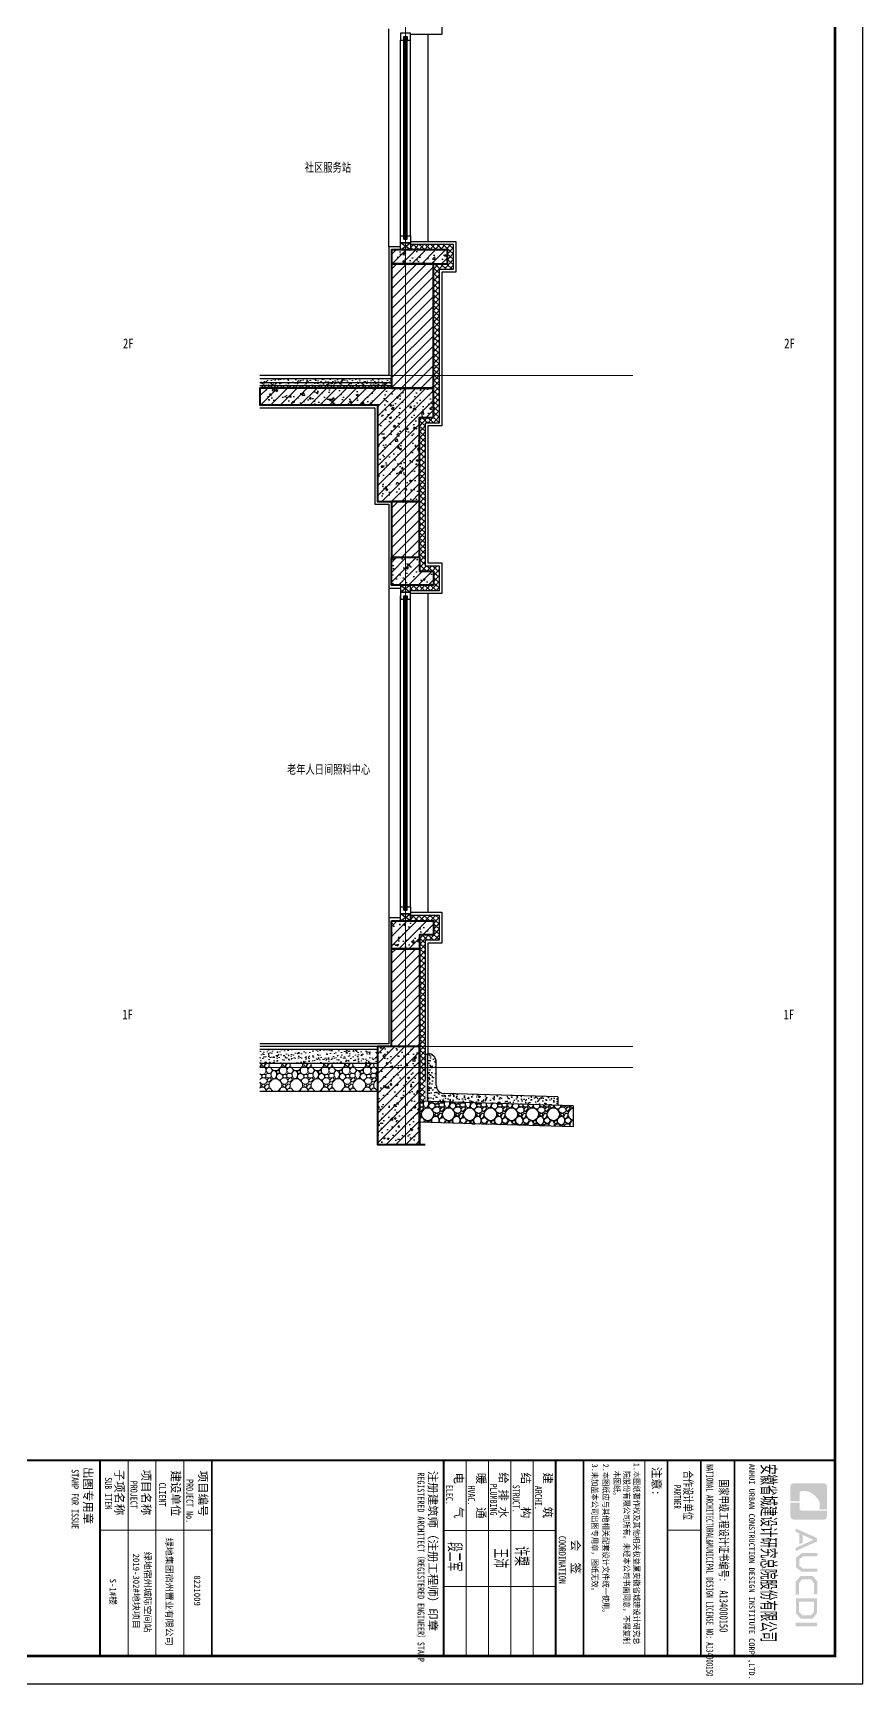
# Model space of a CAD drawing. Extents: x 1188826 to 1909461, y 608442 to 1651179.
# Drawn here: x 1301685 to 1307625, y 622132 to 633941 of the extents above; entities that cross this region are included whole.
import ezdxf

# ---------------------------------------------------------------- set-up
doc = ezdxf.new("R2010")
doc.units = 0
doc.header["$LTSCALE"] = 1000
doc.header["$MEASUREMENT"] = 0
doc.linetypes.add('ACAD_ISO10W100', pattern=[18.5, 12, -3, 0.5, -3])
doc.linetypes.add('DOTE', pattern=[2.42, 2, -0.2, 0.02, -0.2])
for name, color, linetype, lineweight in [('3-大样填充', 8, 'Continuous', 5), ('DOTE', 19, 'DOTE', 9), ('PUB_HATCH', 8, 'Continuous', 9), ('WALL', 9, 'Continuous', 40), ('图签', 147, 'Continuous', 18)]:
    doc.layers.add(name, color=color, linetype=linetype, lineweight=lineweight)
for name, color, linetype in [('A-HATH(填充)', 8, 'Continuous'), ('A-LM-HA(填充)', 8, 'Continuous'), ('A-LM-W(窗框)', 146, 'Continuous'), ('A-TEXT(房间)', 243, 'Continuous'), ('A-WA-I(保温层)', 40, 'Continuous'), ('A-WA-M(面层)', 43, 'Continuous'), ('PUB_TEXT', 4, 'Continuous'), ('图框', 140, 'Continuous'), ('图签文字', 147, 'Continuous'), ('辅助线', 251, 'Continuous')]:
    doc.layers.add(name, color=color, linetype=linetype)
doc.styles.add('HT', font='simhei.ttf')
doc.styles.add('TXT', font='simplex.shx', dxfattribs={"width": 0.8, "bigfont": 'hztxt.shx'})
doc.styles.add('宋体', font='', dxfattribs={"height": 50})
doc.styles.add('建筑图签-1', font='simhei.ttf', dxfattribs={"width": 0.7})
doc.styles.add('建筑图签-2', font='TXT.shx', dxfattribs={"width": 0.5, "bigfont": 'HZTXT.shx'})
doc.styles.add('黑体', font='simhei.ttf')
doc.styles.get('宋体').set_extended_font_data('SimSun')
pattern_1 = [(47.8624052, (19.975, 1), (-20.97382044, 18.97631373), []), (137.8624052, (19.975, 1), (-18.97631373, -20.97382044), [])]
pattern_2 = [(45, (0, 0), (-35.355339, 35.355339), []), (50, (0, 0), (143.4520365, -12.550427), [15, -165]), (355, (0, 0), (-27.750267, 150.438427), [12, -132]), (100.4514, (11.95, -1.05), (115.701876, 137.887908), [12.748038, -140.228422]), (46.1842, (0, 40), (213.44821, -33.103803), [22.5, -247.5]), (96.6356, (17.79, 37.24), (186.93254, 194.823574), [19.122058, -210.3426]), (351.1842, (0, 40), (186.93239, 194.82372), [18, -198]), (21, (20, 30), (119.38141, -80.523778), [15, -165]), (326, (20, 30), (48.663066, 145.030009), [12, -132]), (71.4514, (29.95, 23.29), (168.044526, 64.5061), [12.748038, -140.228422]), (37.5, (0, 0), (2.431971, 66.5787708), [0, -130.4, 0, -134, 0, -132.5]), (7.5, (0, 0), (52.6139075, 78.8823424), [0, -76.4, 0, -127.4, 0, -50.5]), (327.5, (-44.6, 0), (106.7644872, -4.5109743), [0, -50, 0, -156, 0, -207]), (317.5, (-64.6, 0), (116.637234, 20.0209965), [0, -65, 0, -103.6, 0, -147])]

# ---------------------------------------------------------------- blocks, each defined once
blk = doc.blocks.new('院标1')
h = blk.add_hatch(color=150)
h.dxf.hatch_style = 1
h.set_gradient(color1=(33, 113, 253), color2=(33, 113, 253), tint=1, name='INVCURVED')
edge = h.paths.add_edge_path()
edge.add_spline(control_points=[(116373, 648379), (116379, 648379), (116382, 648379), (116391, 648379), (116391, 648379), (116391, 648379), (116616, 648379), (116616, 648379), (116616, 648379), (116616, 648379), (116616, 648054), (116616, 648054), (116616, 648054), (116616, 648054), (116108, 648054), (116108, 648054), (116108, 648054), (116028, 648054), (115963, 648111), (115963, 648199), (115963, 648199), (115963, 648199), (115963, 649215), (115963, 649215), (115963, 649215), (115963, 649295), (116018, 649360), (116108, 649360), (116108, 649360), (116108, 649360), (116897, 649360), (116897, 649360), (116897, 649360), (116897, 649360), (116897, 649080), (116897, 649080), (116897, 649080), (116897, 649080), (116566, 649140), (116356, 648859), (116356, 648859), (116245, 648719), (116240, 648545), (116247, 648466), (116247, 648466), (116254, 648386), (116247, 648466), (116247, 648466), (116247, 648466), (116247, 648466), (116258, 648374), (116373, 648379)], knot_values=[0, 0, 0, 0, 0.071429, 0.071429, 0.071429, 0.107143, 0.142857, 0.142857, 0.142857, 0.178571, 0.214286, 0.214286, 0.214286, 0.25, 0.285714, 0.285714, 0.285714, 0.321429, 0.357143, 0.357143, 0.357143, 0.392857, 0.428571, 0.428571, 0.428571, 0.464286, 0.5, 0.5, 0.5, 0.535714, 0.571429, 0.571429, 0.571429, 0.607143, 0.642857, 0.642857, 0.642857, 0.678571, 0.714286, 0.714286, 0.714286, 0.75, 0.785714, 0.785714, 0.785714, 0.821429, 0.857143, 0.857143, 0.857143, 0.928571, 1, 1, 1, 1], degree=3, periodic=0)
h = blk.add_hatch(color=150)
h.dxf.hatch_style = 1
h.set_gradient(color1=(33, 113, 253), color2=(33, 113, 253), tint=1, name='INVCURVED')
edge = h.paths.add_edge_path()
edge.add_spline(control_points=[(117268, 649215), (117268, 649215), (117268, 648199), (117268, 648199), (117268, 648199), (117268, 648114), (117212, 648054), (117123, 648054), (117123, 648054), (117123, 648054), (116663, 648054), (116663, 648054), (116663, 648054), (116663, 648054), (116663, 648379), (116663, 648379), (116663, 648379), (116663, 648379), (116865, 648379), (116865, 648379), (116865, 648379), (116907, 648379), (116941, 648413), (116941, 648455), (116941, 648455), (116941, 648455), (116941, 649360), (116941, 649360), (116941, 649360), (116941, 649360), (117123, 649360), (117123, 649360), (117123, 649360), (117204, 649360), (117268, 649306), (117268, 649215)], knot_values=[0, 0, 0, 0, 0.1, 0.1, 0.1, 0.15, 0.2, 0.2, 0.2, 0.25, 0.3, 0.3, 0.3, 0.35, 0.4, 0.4, 0.4, 0.45, 0.5, 0.5, 0.5, 0.55, 0.6, 0.6, 0.6, 0.65, 0.7, 0.7, 0.7, 0.75, 0.8, 0.8, 0.8, 0.9, 1, 1, 1, 1], degree=3, periodic=0)
blk = doc.blocks.new('tq123')
at = {"layer": '图框'}
h = blk.add_hatch(color=256, dxfattribs=at)
h.paths.add_polyline_path([(-1187, 56758), (-1061, 56758), (-1061, 55988), (-1187, 55988)])
h.paths.add_polyline_path([(-1939, 56642), (-1939, 56116), (-1579, 56116), (-1455, 56223), (-1455, 56541), (-1575, 56642)], flags=16)
h.paths.add_polyline_path([(-2057, 56760), (-2057, 55998), (-1535, 55998), (-1337, 56168), (-1337, 56596), (-1532, 56760)])
h.paths.add_polyline_path([(-2200, 56764), (-2200, 56648), (-2607, 56648), (-2740, 56537), (-2740, 56218), (-2607, 56115), (-2198, 56115), (-2198, 55993), (-2662, 55993), (-2864, 56168), (-2864, 56596), (-2666, 56764)])
h.paths.add_polyline_path([(-3683, 56762), (-3563, 56762), (-3563, 56251), (-3449, 56120), (-3238, 56120), (-3124, 56251), (-3124, 56762), (-3010, 56762), (-3010, 56214), (-3174, 55997), (-3512, 55997), (-3683, 56216)])
h.paths.add_polyline_path([(-4215, 56760), (-4098, 56760), (-3756, 55996), (-3872, 55996), (-4153, 56630), (-4328, 56242), (-4057, 56242), (-3996, 56127), (-4377, 56127), (-4436, 55994), (-4559, 55994)])
for p, q in [((-6995, 53800), (5, 53800)), ((-6995, 53800), (5, 53800)), ((-6995, 52600), (5, 52600))]:
    blk.add_line(p, q, dxfattribs=at)
for points, const_width in [([(-6995, 0), (-6995, 57400)], 70), ([(-6995, 53800), (5, 53800)], 60), ([(-6995, 52600), (5, 52600)], 60), ([(-6995, 52600), (5, 52600)], 60), ([(-4495, 52600), (-4495, 51400)], 35), ([(-6995, 51400), (5, 51400)], 60), ([(-6995, 51400), (5, 51400)], 60), ([(-6995, 50599), (5, 50599)], 35), ([(-6987, 48400), (13, 48400)], 60), ([(-6987, 47400), (13, 47400)], 70), ([(-6987, 47400), (13, 47400)], 70), ([(-4487, 47400), (-4487, 43400)], 35), ([(-2487, 47400), (-2487, 43400)], 35), ([(-6987, 46600), (13, 46600)], 35), ([(-6987, 45800), (13, 45800)], 35), ([(-6987, 45000), (13, 45000)], 35), ([(-6987, 44200), (13, 44200)], 35), ([(-6987, 43400), (13, 43400)], 70), ([(-6995, 35100), (5, 35100)], 70), ([(-6995, 35100), (5, 35100)], 70), ([(-4495, 31100), (-4495, 35100)], 35), ([(-6995, 34100), (5, 34100)], 35), ([(-6995, 33100), (5, 33100)], 35), ([(-6995, 32100), (5, 32100)], 35), ([(5, 31100), (-6995, 31100)], 70)]:
    blk.add_lwpolyline(points, dxfattribs=dict(at, const_width=const_width))
blk.add_blockref('院标1', (-122144, -592249))
for s, height, style, width, p in [('ANHUI URBAN CONSTRUCTION DESIGN INSTITUTE CORP.,LTD.', 200, '建筑图签-1', 0.91, (-6877, 54322)), ('NATIONAL ARCHITECTURAL&MUNICIPAL DESIGN LICENSE NO: A134000150', 250, '建筑图签-1', 0.6, (-6858, 52795)), ('PARTNER', 250, '建筑图签-1', 0.6, (-6120, 51634)), ('1.本图纸著作权及其他相关权益属安徽省城建设计研究总', 210, 'HT', 0.88, (-6909, 50193)), ('本图纸。', 210, 'HT', 0.88, (-6630, 49489)), ('院股份有限公司所有。未经本公司书面同意，不得复制', 210, 'HT', 0.88, (-6630, 49839)), (' 2.本图纸应与其他相关配套设计文件统一使用。 ', 210, 'HT', 0.88, (-7020, 49092)), ('3.未加盖本公司出图专用章，图纸无效。', 210, 'HT', 0.88, (-6877, 48698)), ('COORDINATION', 250, '建筑图签-1', 0.7, (-4295, 47513)), ('ARCHI.', 250, '建筑图签-1', 0.7, (-6086, 46662)), ('STRUCT.', 250, '建筑图签-1', 0.7, (-6125, 45865)), ('PLUMBING', 250, '建筑图签-1', 0.7, (-6166, 45058)), ('HVAC.', 250, '建筑图签-1', 0.7, (-6101, 44265)), ('ELEC.', 250, '建筑图签-1', 0.7, (-6117, 43480)), ('REGISTERED ARCHITECT（REGISTERED ENGINEER）STAMP', 250, '建筑图签-1', 0.7, (-6566, 42459)), ('PROJECT No.', 250, '建筑图签-1', 0.7, (-6325, 34185, -1799)), ('CLIENT', 250, '建筑图签-1', 0.7, (-6201, 33206)), ('PROJECT', 250, '建筑图签-1', 0.7, (-6266, 32187)), ('SUB ITEM', 250, '建筑图签-1', 0.7, (-6393, 31276)), ('STAMP FOR ISSUE', 250, '建筑图签-1', 0.7, (-6682, 30081))]:
    blk.add_text(s, height=height, dxfattribs=dict(at, style=style, width=width)).set_placement(p)
at = {"layer": '图签', "color": 2, "style": '宋体'}
for s, height, p in [('8221009 ', 229.3, (-2884, 34462)), ('绿地集团宿州置业有限公司', 229.34, (-4225, 33462)), ('绿地宿州城际空间站', 229.3, (-3729, 32688)), ('2019-302#地块项目', 229.34, (-3662, 32279)), ('S-1#楼', 229.3, (-2766, 31448))]:
    blk.add_text(s, height=height, dxfattribs=at).set_placement(p)
at = {"layer": '图签文字', "color": 7, "style": '建筑图签-1'}
for s, height, width, p in [('安徽省城建设计研究总院股份有限公司', 500, 0.55, (-6867, 54777)), ('国家甲级工程设计证书编号:  A134000150', 300, 0.7, (-6323, 53267)), ('合作设计单位', 300, 0.7, (-6630, 51990))]:
    blk.add_text(s, height=height, dxfattribs=dict(at, width=width)).set_placement(p)
for s, p in [('注意:', (-6764, 50863)), ('会  签', (-4160, 47968)), ('建    筑', (-6565, 46967)), ('结    构', (-6561, 46179)), ('给 排 水', (-6570, 45385)), ('暖    通', (-6552, 44582)), ('电    气', (-6562, 43782)), ('注册建筑师（注册工程师）印章', (-6620, 42854)), ('项目编号', (-6627, 34632)), ('建设单位', (-6635, 33655)), ('项目名称', (-6668, 32597)), ('子项名称', (-6668, 31640)), ('出图专用章', (-6759, 30518))]:
    blk.add_text(s, height=300, dxfattribs=at).set_placement(p)
at = {"layer": '图签文字', "color": 1, "style": '建筑图签-2', "width": 0.7}
for s, p in [('许槊', (-3921, 45928)), ('王沛', (-3849, 45187)), ('段二军', (-4074, 43532))]:
    blk.add_text(s, height=500, dxfattribs=at).set_placement(p)

msp = doc.modelspace()

# ---------------------------------------------------------------- hatches: boundary and pattern name
at = {"layer": '3-大样填充'}
h = msp.add_hatch(dxfattribs=at)
h.set_pattern_fill('粉刷', color=256, scale=10)
h.set_pattern_definition([(37.5, (30250.264, 1168323.02), (-1.25986716, 38.5364754), [0, -30.4, 0, -34, 0, -32.5]), (7.5, (30250.264, 1168323.02), (35.3955341, 56.4429213), [0, -16.4, 0, -27.4, 0, -10.5]), (327.5, (30225.664, 1168323.02), (62.2828372, 0.1131811), [0, -10, 0, -36, 0, -47]), (317.5, (30225.664, 1168323.02), (60.122532, 17.5535113), [0, -5, 0, -23.6, 0, -27])])
h.paths.add_polyline_path([(1304251, 631421), (1304251, 631441), (1303309, 631441), (1303309, 631421)])
h = msp.add_hatch(dxfattribs=at)
h.set_pattern_fill('ANSI37,_O', color=256, scale=20)
h.set_pattern_definition([(45, (30250.264, 1168333.02), (-22.4506403, 22.4506403), []), (135, (30250.264, 1168333.02), (-22.4506403, -22.4506403), [])])
h.paths.add_polyline_path([(1304251, 631401), (1304251, 631421), (1303309, 631421), (1303309, 631401)])
at = {"layer": 'A-HATH(填充)'}
h = msp.add_hatch(dxfattribs=at)
h.set_pattern_fill('钢筋混凝土', color=256, scale=20, style=0)
h.set_pattern_definition(pattern_2)
h.paths.add_polyline_path([(1304651, 632391), (1304251, 632391), (1304251, 632291), (1304651, 632291)])
h = msp.add_hatch(dxfattribs=at)
h.set_pattern_fill('钢筋混凝土', color=256, scale=20, style=0)
h.set_pattern_definition(pattern_2)
h.paths.add_polyline_path([(1304551, 631401), (1303309, 631401), (1303309, 631281), (1304151, 631281), (1304151, 630591), (1304451, 630591), (1304451, 631191), (1304551, 631191)])
h = msp.add_hatch(dxfattribs=at)
h.set_pattern_fill('钢筋混凝土', color=256, scale=20, style=0)
h.set_pattern_definition([(45, (-11230.394, 0), (-35.355339, 35.355339), []), (50, (-11230.39, 0), (143.4520365, -12.550427), [15, -165]), (355, (-11230.4, 0), (-27.750267, 150.438427), [12, -132]), (100.4514, (-11218.44, -1.05), (115.701876, 137.887908), [12.748038, -140.228422]), (46.1842, (-11230.4, 40), (213.44821, -33.103803), [22.5, -247.5]), (96.6356, (-11212.6, 37.24), (186.93254, 194.823574), [19.122058, -210.3426]), (351.1842, (-11230.4, 40), (186.93239, 194.82372), [18, -198]), (21, (-11210.39, 30), (119.38141, -80.523778), [15, -165]), (326, (-11210.4, 30), (48.663066, 145.030009), [12, -132]), (71.4514, (-11200.45, 23.29), (168.044526, 64.5061), [12.748038, -140.228422]), (37.5, (-11230.394, 0), (2.431971, 66.5787708), [0, -130.4, 0, -134, 0, -132.5]), (7.5, (-11230.394, 0), (52.6139075, 78.8823424), [0, -76.4, 0, -127.4, 0, -50.5]), (327.5, (-11274.994, 0), (106.7644872, -4.5109743), [0, -50, 0, -156, 0, -207]), (317.5, (-11294.99, 0), (116.637234, 20.0209965), [0, -65, 0, -103.6, 0, -147])])
h.paths.add_polyline_path([(1304551, 629991), (1304251, 629991), (1304251, 630191), (1304451, 630191), (1304451, 630091), (1304551, 630091)])
h = msp.add_hatch(dxfattribs=at)
h.set_pattern_fill('钢筋混凝土', color=256, scale=20, style=0)
h.set_pattern_definition([(45, (22022.49, -8099.71), (-35.355339, 35.355339), []), (50, (22022.49, -8099.71), (143.452037, -12.550427), [15, -165]), (355, (22022.49, -8099.71), (-27.750267, 150.438427), [12, -132]), (100.4514, (22034.45, -8100.76), (115.701876, 137.887908), [12.748038, -140.228422]), (46.1842, (22022.49, -8059.71), (213.44821, -33.103803), [22.5, -247.5]), (96.6356, (22040.28, -8062.47), (186.93254, 194.823574), [19.122058, -210.3426]), (351.1842, (22022.5, -8059.71), (186.93239, 194.82372), [18, -198]), (21, (22042.49, -8069.71), (119.38141, -80.523778), [15, -165]), (326, (22042.49, -8069.71), (48.663066, 145.030009), [12, -132]), (71.4514, (22052.44, -8076.42), (168.044526, 64.5061), [12.748038, -140.228422]), (37.5, (22022.49, -8099.71), (2.431971, 66.5787708), [0, -130.4, 0, -134, 0, -132.5]), (7.5, (22022.49, -8099.71), (52.6139075, 78.8823424), [0, -76.4, 0, -127.4, 0, -50.5]), (327.5, (21977.89, -8099.71), (106.7644872, -4.5109743), [0, -50, 0, -156, 0, -207]), (317.5, (21957.89, -8099.71), (116.637234, 20.0209965), [0, -65, 0, -103.6, 0, -147])])
h.paths.add_polyline_path([(1304251, 627591), (1304551, 627591), (1304551, 627491), (1304451, 627491), (1304451, 627391), (1304251, 627391)])
h = msp.add_hatch(dxfattribs=at)
h.set_pattern_fill('钢筋混凝土', color=256, scale=20, style=0)
h.set_pattern_definition([(45, (-8376.865, 9195.664), (-35.355339, 35.355339), []), (50, (-8376.86, 9195.66), (143.4520365, -12.550427), [15, -165]), (355, (-8376.86, 9195.66), (-27.750267, 150.438427), [12, -132]), (100.4514, (-8364.91, 9194.62), (115.701876, 137.887908), [12.748038, -140.228422]), (46.1842, (-8376.86, 9235.66), (213.44821, -33.103803), [22.5, -247.5]), (96.6356, (-8359.08, 9232.9), (186.93254, 194.823574), [19.122058, -210.3426]), (351.1842, (-8376.86, 9235.66), (186.93239, 194.82372), [18, -198]), (21, (-8356.86, 9225.66), (119.38141, -80.523778), [15, -165]), (326, (-8356.86, 9225.66), (48.663066, 145.030009), [12, -132]), (71.4514, (-8346.92, 9218.95), (168.044526, 64.5061), [12.748038, -140.228422]), (37.5, (-8376.865, 9195.664), (2.431971, 66.5787708), [0, -130.4, 0, -134, 0, -132.5]), (7.5, (-8376.865, 9195.664), (52.6139075, 78.8823424), [0, -76.4, 0, -127.4, 0, -50.5]), (327.5, (-8421.465, 9195.664), (106.7644872, -4.5109743), [0, -50, 0, -156, 0, -207]), (317.5, (-8441.465, 9195.66), (116.637234, 20.0209965), [0, -65, 0, -103.6, 0, -147])])
h.paths.add_polyline_path([(1304451, 626691), (1304151, 626691), (1304151, 625991), (1304451, 625991)])
at = {"layer": 'A-LM-HA(填充)'}
h = msp.add_hatch(color=256, dxfattribs=at)
h.dxf.hatch_style = 1
edge = h.paths.add_edge_path()
edge.add_arc((1304501, 626652), 15, 228.1963, 311.8037)
edge.add_line((1304511, 626641), (1304511, 626299))
edge.add_line((1304511, 626299), (1304491, 626300))
edge.add_line((1304491, 626300), (1304491, 626641))
h = msp.add_hatch(dxfattribs=at)
h.set_pattern_fill('混凝土', color=256, scale=10, style=0)
h.set_pattern_definition([(50, (642369.764, 2402726.36), (71.7260183, -6.2752135), [7.5, -82.5]), (355, (642369.764, 2402726.36), (-13.8751334, 75.2192134), [6, -66]), (100.4514, (642375.74, 2402725.84), (57.8509382, 68.9439542), [6.374019, -70.1142112]), (46.1842, (642369.76, 2402746.36), (106.724105, -16.5519014), [11.25, -123.75]), (96.6356, (642378.66, 2402744.98), (93.4662706, 97.411787), [9.561029, -105.1713]), (351.1842, (642369.76, 2402746.36), (93.4661945, 97.41186), [9, -99]), (21, (642379.764, 2402741.36), (59.6907052, -40.261889), [7.5, -82.5]), (326, (642379.764, 2402741.36), (24.3315332, 72.5150045), [6, -66]), (71.4514, (642384.74, 2402738.01), (84.0222629, 32.2530497), [6.374019, -70.1142112]), (37.5, (642369.764, 2402726.362), (1.21598553, 33.2893854), [0, -65.2, 0, -67, 0, -66.25]), (7.5, (642369.764, 2402726.362), (26.30695374, 39.4411712), [0, -38.2, 0, -63.7, 0, -25.25]), (327.5, (642347.464, 2402726.362), (53.3822436, -2.25548717), [0, -25, 0, -78, 0, -103.5]), (317.5, (642337.464, 2402726.36), (58.3186169, 10.0104982), [0, -32.5, 0, -51.8, 0, -73.5])])
edge = h.paths.add_edge_path()
edge.add_arc((1304511, 626581), 60, 360, 450, ccw=False)
edge.add_line((1304571, 626581), (1304571, 626415))
edge.add_arc((1304631, 626415), 60, 540, 628.2816)
edge.add_line((1304629, 626355), (1305441, 626331))
edge.add_line((1305441, 626331), (1305441, 626271))
edge.add_line((1305441, 626271), (1304511, 626299))
edge.add_line((1304511, 626299), (1304511, 626641))
h = msp.add_hatch(dxfattribs=at)
h.set_pattern_fill('卵石砌体', color=256, scale=20, style=0)
h.set_pattern_definition([(0, (374269.44, 2495964.71), (0, 150), [7.5, -22.5, 7.5, -112.5]), (0, (374306.94, 2495979.71), (0, 150), [7.5, -142.5]), (0, (374231.94, 2495994.71), (0, 150), [15, -135]), (0, (374194.44, 2496002.21), (0, 150), [22.5, -127.5]), (0, (374269.44, 2496009.71), (0, 150), [15, -15, 22.5, -97.5]), (0, (374261.94, 2496032.21), (0, 150), [22.5, -127.5]), (0, (374224.44, 2496039.71), (0, 150), [22.5, -52.5, 22.5, -52.5]), (0, (374194.44, 2496062.21), (0, 150), [22.5, -7.5, 7.5, -112.5]), (0, (374291.94, 2496077.21), (0, 150), [7.5, -142.5]), (0, (374261.94, 2496092.21), (0, 150), [15, -135]), (90, (374164.44, 2496099.71), (-150, 9e-15), [15, -135]), (90, (374179.44, 2495994.71), (-150, 9e-15), [7.5, -15, 22.5, -105]), (90, (374216.94, 2496009.71), (-150, 9e-15), [30, -7.5, 7.5, -105]), (90, (374239.44, 2496047.21), (-150, 9e-15), [22.5, -127.5]), (90, (374246.94, 2495979.71), (-150, 9e-15), [15, -135]), (90, (374254.44, 2496099.71), (-150, 9e-15), [15, -135]), (90, (374261.94, 2496009.71), (-150, 9e-15), [15, -75, 7.5, -52.5]), (90, (374284.44, 2496084.71), (-150, 9e-15), [7.5, -7.5, 7.5, -127.5]), (90, (374291.94, 2496017.21), (-150, 9e-15), [15, -22.5, 15, -97.5]), (90, (374299.44, 2495979.71), (-150, 9e-15), [15, -135]), (45, (374171.94, 2495979.71), (9e-15, 150), [21.21315, -42.426404, 31.8198, -116.672678]), (45, (374164.44, 2495979.71), (9e-15, 150), [21.213203, -190.91883]), (45, (374246.94, 2495994.71), (9e-15, 150), [21.213203, -190.91883]), (45, (374231.94, 2496069.71), (9e-15, 150), [21.213203, -190.91883]), (45, (374299.44, 2495994.71), (9e-15, 150), [21.213203, -190.91883]), (45, (374171.94, 2496009.71), (9e-15, 150), [10.606602, -201.52542]), (45, (374186.94, 2496054.71), (9e-15, 150), [10.606602, -201.52542]), (45, (374201.94, 2496002.21), (9e-15, 150), [10.606602, -201.52542]), (45, (374216.94, 2496054.71), (9e-15, 150), [10.606602, -201.52542]), (45, (374261.94, 2496024.71), (9e-15, 150), [10.606602, -201.52542]), (45, (374261.94, 2496107.21), (9e-15, 150), [10.606602, -201.52542]), (45, (374276.94, 2496092.21), (9e-15, 150), [10.606602, -201.52542]), (45, (374284.44, 2496009.71), (9e-15, 150), [10.606602, -201.52542]), (45, (374291.94, 2495972.21), (9e-15, 150), [10.606602, -201.52542]), (45, (374291.94, 2496032.21), (9e-15, 150), [10.606602, -201.52542]), (45, (374291.94, 2496107.21), (9e-15, 150), [10.606602, -201.52542]), (45, (374299.44, 2496077.21), (9e-15, 150), [10.606602, -201.52542]), (135, (374269.44, 2496092.21), (-150, 9e-15), [10.606602, -201.52542]), (135, (374284.44, 2496107.21), (-150, 9e-15), [10.606602, -201.52542]), (135, (374291.94, 2496077.21), (-150, 9e-15), [10.606602, -201.52542]), (135, (374314.44, 2496107.21), (-150, 9e-15), [10.606602, -201.52542]), (135, (374239.44, 2496054.71), (-150, 9e-15), [10.606602, -201.52542]), (135, (374224.44, 2496039.71), (-150, 9e-15), [10.606602, -201.52542]), (135, (374179.44, 2496002.21), (-150, 9e-15), [10.606602, -201.52542]), (135, (374194.44, 2496002.21), (-150, 9e-15), [10.606602, -201.52542]), (135, (374209.44, 2496054.71), (-150, 9e-15), [10.606602, -201.52542]), (135, (374179.44, 2496032.21), (-150, 9e-15), [10.606602, -201.52542]), (135, (374269.44, 2496009.71), (-150, 9e-15), [10.606602, -201.52542]), (135, (374291.94, 2496024.71), (-150, 9e-15), [10.606602, -201.52542]), (135, (374299.44, 2495994.71), (-150, 9e-15), [10.606602, -201.52542]), (135, (374299.44, 2496009.71), (-150, 9e-15), [10.606602, -201.52542]), (135, (374306.94, 2495979.71), (-150, 9e-15), [10.606602, -201.52542]), (135, (374186.94, 2496069.71), (-150, 9e-15), [21.213203, -190.91883]), (135, (374261.94, 2496024.71), (-150, 9e-15), [21.213203, -190.91883]), (135, (374254.44, 2495972.21), (-150, 9e-15), [53.033008, -159.099024]), (26.5650512, (374164.44, 2496039.71), (149.9999994, 1.2e-06), [16.77, -318.64018]), (26.5650512, (374186.94, 2495994.71), (149.9999994, 1.2e-06), [16.77, -318.64018]), (26.5650512, (374216.94, 2496062.21), (149.9999994, 1.2e-06), [16.77, -318.64018]), (26.5650512, (374276.94, 2495964.71), (149.9999994, 1.2e-06), [16.77, -318.64018]), (26.5650512, (374254.44, 2496002.21), (149.9999994, 1.2e-06), [16.77, -318.64018]), (26.5650512, (374269.44, 2496032.21), (149.9999994, 1.2e-06), [16.77, -318.64018]), (26.5650512, (374246.94, 2496084.71), (149.9999994, 1.2e-06), [16.77, -318.64018]), (26.5650512, (374299.44, 2496077.21), (149.9999994, 1.2e-06), [16.77, -318.64018]), (63.4349488, (374179.44, 2496039.71), (1e-07, 150), [16.77, -318.64018]), (63.4349488, (374179.44, 2496047.21), (1e-07, 150), [16.77, -318.64018]), (63.4349488, (374239.44, 2496069.71), (1e-07, 150), [33.54, -301.87018]), (63.4349488, (374291.94, 2496062.21), (1e-07, 150), [16.77, -318.64018]), (63.4349488, (374284.44, 2496039.71), (1e-07, 150), [16.77, -318.64018]), (63.4349488, (374209.44, 2496009.71), (1e-07, 150), [16.77, -318.64018]), (63.4349488, (374284.44, 2496092.21), (1e-07, 150), [16.77, -318.64018]), (63.4349488, (374306.94, 2496084.71), (1e-07, 150), [16.77, -318.64018]), (116.5650512, (374171.94, 2496084.71), (-1.2e-06, 149.9999994), [16.77, -318.64018]), (116.5650512, (374254.44, 2495964.71), (-1.2e-06, 149.9999994), [16.77, -318.64018]), (116.5650512, (374186.94, 2496062.21), (-1.2e-06, 149.9999994), [16.77, -318.64018]), (116.5650512, (374299.44, 2496047.21), (-1.2e-06, 149.9999994), [16.77, -318.64018]), (116.5650512, (374246.94, 2496039.71), (-1.2e-06, 149.9999994), [16.77, -318.64018]), (116.5650512, (374291.94, 2496069.71), (-1.2e-06, 149.9999994), [16.77, -318.64018]), (116.5650512, (374216.94, 2496039.71), (-1.2e-06, 149.9999994), [16.77, -318.64018]), (116.5650512, (374186.94, 2496009.71), (-1.2e-06, 149.9999994), [16.77, -318.64018]), (153.4349488, (374179.44, 2496077.21), (-150, 1e-07), [16.77, -318.64018]), (153.4349488, (374231.94, 2495994.71), (-150, 1e-07), [16.77, -318.64018]), (153.4349488, (374201.94, 2496062.21), (-150, 1e-07), [16.77, -318.64018]), (153.4349488, (374291.94, 2496002.21), (-150, 1e-07), [16.77, -318.64018]), (153.4349488, (374269.44, 2495964.71), (-150, 1e-07), [16.77, -318.64018]), (153.4349488, (374284.44, 2496084.71), (-150, 1e-07), [16.77, -318.64018]), (153.4349488, (374261.94, 2496032.21), (-150, 1e-07), [16.77, -318.64018]), (153.4349488, (374179.44, 2496077.21), (-150, 1e-07), [16.77, -318.64018]), (153.4349488, (374314.44, 2496039.71), (-150, 1e-07), [16.77, -318.64018]), (243.4349488, (374171.94, 2495979.71), (-1e-07, -150), [16.77, -318.64018])])
h.paths.add_polyline_path([(1305551, 626268), (1305551, 626118), (1304451, 626151), (1304451, 626300)])
at = {"layer": 'PUB_HATCH'}
h = msp.add_hatch(dxfattribs=at)
h.set_pattern_fill('多孔材料', color=256, scale=10, angle=2.8624, style=0)
h.set_pattern_definition(pattern_1)
h.paths.add_polyline_path([(1304691, 632251), (1304691, 632351), (1304691, 632431), (1304386, 632431), (1304386, 632391), (1304651, 632391), (1304651, 632291), (1304551, 632291), (1304551, 631401), (1304551, 631191), (1304451, 631191), (1304451, 630591), (1304451, 630191), (1304451, 630191), (1304451, 630091), (1304551, 630091), (1304551, 629991), (1304386, 629991), (1304386, 629951), (1304591, 629951), (1304591, 630131), (1304491, 630131), (1304491, 631151), (1304591, 631151), (1304591, 632251)])
h = msp.add_hatch(dxfattribs=at)
h.set_pattern_fill('普通砖', color=256, scale=20, style=0)
h.set_pattern_definition([(45, (0, 35.9), (-35.3553532, 35.3553532), [])])
h.paths.add_polyline_path([(1304551, 632291), (1304251, 632291), (1304251, 631401), (1304551, 631401)])
at = {"layer": 'PUB_HATCH', "linetype": 'Continuous'}
h = msp.add_hatch(dxfattribs=at)
h.set_pattern_fill('混凝土', color=256, scale=10, style=0)
h.set_pattern_definition([(50, (914215.61, 257893.11), (71.726018, -6.2752135), [7.5, -82.5]), (355, (914215.61, 257893.11), (-13.875133, 75.219213), [6, -66]), (100.4514, (914221.586, 257892.59), (57.850938, 68.943954), [6.374019, -70.114211]), (46.1842, (914215.61, 257913.11), (106.724105, -16.551901), [11.25, -123.75]), (96.6356, (914224.5, 257911.73), (93.46627, 97.411787), [9.561029, -105.1713]), (351.1842, (914215.61, 257913.11), (93.466195, 97.41186), [9, -99]), (21, (914225.61, 257908.11), (59.690705, -40.261889), [7.5, -82.5]), (326, (914225.61, 257908.11), (24.331533, 72.515005), [6, -66]), (71.4514, (914230.58, 257904.756), (84.022263, 32.25305), [6.374019, -70.114211]), (37.5, (914215.61, 257893.11), (1.2159855, 33.2893854), [0, -65.2, 0, -67, 0, -66.25]), (7.5, (914215.61, 257893.11), (26.3069537, 39.4411712), [0, -38.2, 0, -63.7, 0, -25.25]), (327.5, (914193.31, 257893.11), (53.3822436, -2.2554872), [0, -25, 0, -78, 0, -103.5]), (317.5, (914183.31, 257893.11), (58.318617, 10.0104982), [0, -32.5, 0, -51.8, 0, -73.5])])
h.paths.add_polyline_path([(1304251, 631441), (1304251, 631471), (1303309, 631471), (1303309, 631441)])
at = {"layer": 'PUB_HATCH'}
h = msp.add_hatch(dxfattribs=at)
h.set_pattern_fill('普通砖', color=256, scale=20, style=0)
h.set_pattern_definition([(45, (-11230.394, 35.9), (-35.3553532, 35.3553532), [])])
h.paths.add_polyline_path([(1304251, 630191), (1304451, 630191), (1304451, 630591), (1304251, 630591)])
h = msp.add_hatch(dxfattribs=at)
h.set_pattern_fill('多孔材料', color=256, scale=10, angle=2.8624, style=0)
h.set_pattern_definition(pattern_1)
h.paths.add_polyline_path([(1304451, 626301), (1304491, 626300), (1304491, 627452), (1304591, 627452), (1304591, 627632), (1304386, 627632), (1304386, 627591), (1304551, 627591), (1304551, 627491), (1304451, 627491), (1304451, 627391)])
h = msp.add_hatch(dxfattribs=at)
h.set_pattern_fill('普通砖', color=256, scale=20, style=0)
h.set_pattern_definition([(45, (-8376.865, 1331.566), (-35.3553532, 35.3553532), [])])
h.paths.add_polyline_path([(1304251, 627391), (1304451, 627391), (1304451, 626691), (1304251, 626691)])
at = {"layer": 'PUB_HATCH', "linetype": 'Continuous'}
h = msp.add_hatch(dxfattribs=at)
h.set_pattern_fill('混凝土', color=256, scale=10, style=0)
h.set_pattern_definition([(50, (823074.747, 262073.11), (71.726018, -6.2752135), [7.5, -82.5]), (355, (823074.75, 262073.11), (-13.875133, 75.219213), [6, -66]), (100.4514, (823080.724, 262072.59), (57.850938, 68.943954), [6.374019, -70.114211]), (46.1842, (823074.75, 262093.11), (106.724105, -16.551901), [11.25, -123.75]), (96.6356, (823083.64, 262091.73), (93.46627, 97.411787), [9.561029, -105.1713]), (351.1842, (823074.75, 262093.11), (93.466195, 97.41186), [9, -99]), (21, (823084.747, 262088.11), (59.690705, -40.261889), [7.5, -82.5]), (326, (823084.75, 262088.11), (24.331533, 72.5150045), [6, -66]), (71.4514, (823089.72, 262084.756), (84.022263, 32.25305), [6.374019, -70.114211]), (37.5, (823074.747, 262073.11), (1.2159855, 33.2893854), [0, -65.2, 0, -67, 0, -66.25]), (7.5, (823074.747, 262073.11), (26.3069537, 39.4411712), [0, -38.2, 0, -63.7, 0, -25.25]), (327.5, (823052.447, 262073.11), (53.3822436, -2.2554872), [0, -25, 0, -78, 0, -103.5]), (317.5, (823042.447, 262073.11), (58.318617, 10.0104982), [0, -32.5, 0, -51.8, 0, -73.5])])
h.paths.add_polyline_path([(1303309, 626671), (1303309, 626571), (1304151, 626571), (1304151, 626671)])
h = msp.add_hatch(dxfattribs=at)
h.set_pattern_fill('卵石砌体', color=256, scale=20, style=0)
h.set_pattern_definition([(0, (823179.75, 262073.11), (0, 150), [7.5, -22.5, 7.5, -112.5]), (0, (823217.25, 262088.11), (0, 150), [7.5, -142.5]), (0, (823142.25, 262103.11), (0, 150), [15, -135]), (0, (823104.75, 262110.61), (0, 150), [22.5, -127.5]), (0, (823179.75, 262118.11), (0, 150), [15, -15, 22.5, -97.5]), (0, (823172.25, 262140.61), (0, 150), [22.5, -127.5]), (0, (823134.75, 262148.11), (0, 150), [22.5, -52.5, 22.5, -52.5]), (0, (823104.75, 262170.61), (0, 150), [22.5, -7.5, 7.5, -112.5]), (0, (823202.25, 262185.61), (0, 150), [7.5, -142.5]), (0, (823172.25, 262200.61), (0, 150), [15, -135]), (90, (823074.75, 262208.11), (-150, 9e-15), [15, -135]), (90, (823089.75, 262103.11), (-150, 9e-15), [7.5, -15, 22.5, -105]), (90, (823127.25, 262118.11), (-150, 9e-15), [30, -7.5, 7.5, -105]), (90, (823149.75, 262155.61), (-150, 9e-15), [22.5, -127.5]), (90, (823157.25, 262088.11), (-150, 9e-15), [15, -135]), (90, (823164.75, 262208.11), (-150, 9e-15), [15, -135]), (90, (823172.25, 262118.11), (-150, 9e-15), [15, -75, 7.5, -52.5]), (90, (823194.75, 262193.11), (-150, 9e-15), [7.5, -7.5, 7.5, -127.5]), (90, (823202.25, 262125.61), (-150, 9e-15), [15, -22.5, 15, -97.5]), (90, (823209.75, 262088.11), (-150, 9e-15), [15, -135]), (45, (823082.25, 262088.11), (9e-15, 150), [21.21315, -42.426404, 31.8198, -116.672678]), (45, (823074.75, 262088.11), (9e-15, 150), [21.213203, -190.91883]), (45, (823157.25, 262103.11), (9e-15, 150), [21.213203, -190.91883]), (45, (823142.25, 262178.11), (9e-15, 150), [21.213203, -190.91883]), (45, (823209.75, 262103.11), (9e-15, 150), [21.213203, -190.91883]), (45, (823082.25, 262118.11), (9e-15, 150), [10.6066, -201.52542]), (45, (823097.25, 262163.11), (9e-15, 150), [10.6066, -201.52542]), (45, (823112.25, 262110.61), (9e-15, 150), [10.6066, -201.52542]), (45, (823127.25, 262163.11), (9e-15, 150), [10.6066, -201.52542]), (45, (823172.25, 262133.11), (9e-15, 150), [10.6066, -201.52542]), (45, (823172.25, 262215.61), (9e-15, 150), [10.6066, -201.52542]), (45, (823187.25, 262200.61), (9e-15, 150), [10.6066, -201.52542]), (45, (823194.75, 262118.11), (9e-15, 150), [10.6066, -201.52542]), (45, (823202.25, 262080.61), (9e-15, 150), [10.6066, -201.52542]), (45, (823202.25, 262140.61), (9e-15, 150), [10.6066, -201.52542]), (45, (823202.25, 262215.61), (9e-15, 150), [10.6066, -201.52542]), (45, (823209.75, 262185.61), (9e-15, 150), [10.6066, -201.52542]), (135, (823179.75, 262200.61), (-150, 9e-15), [10.6066, -201.52542]), (135, (823194.75, 262215.61), (-150, 9e-15), [10.6066, -201.52542]), (135, (823202.25, 262185.61), (-150, 9e-15), [10.6066, -201.52542]), (135, (823224.75, 262215.61), (-150, 9e-15), [10.6066, -201.52542]), (135, (823149.75, 262163.11), (-150, 9e-15), [10.6066, -201.52542]), (135, (823134.75, 262148.11), (-150, 9e-15), [10.6066, -201.52542]), (135, (823089.75, 262110.61), (-150, 9e-15), [10.6066, -201.52542]), (135, (823104.75, 262110.61), (-150, 9e-15), [10.6066, -201.52542]), (135, (823119.75, 262163.11), (-150, 9e-15), [10.6066, -201.52542]), (135, (823089.75, 262140.61), (-150, 9e-15), [10.6066, -201.52542]), (135, (823179.75, 262118.11), (-150, 9e-15), [10.6066, -201.52542]), (135, (823202.25, 262133.11), (-150, 9e-15), [10.6066, -201.52542]), (135, (823209.75, 262103.11), (-150, 9e-15), [10.6066, -201.52542]), (135, (823209.75, 262118.11), (-150, 9e-15), [10.6066, -201.52542]), (135, (823217.25, 262088.11), (-150, 9e-15), [10.6066, -201.52542]), (135, (823097.25, 262178.11), (-150, 9e-15), [21.213203, -190.91883]), (135, (823172.25, 262133.11), (-150, 9e-15), [21.213203, -190.91883]), (135, (823164.75, 262080.61), (-150, 9e-15), [53.03301, -159.099024]), (26.565051, (823074.75, 262148.11), (149.999999, 1e-06), [16.77, -318.64018]), (26.565051, (823097.25, 262103.11), (149.999999, 1e-06), [16.77, -318.64018]), (26.565051, (823127.25, 262170.61), (149.999999, 1e-06), [16.77, -318.64018]), (26.565051, (823187.25, 262073.11), (149.999999, 1e-06), [16.77, -318.64018]), (26.565051, (823164.75, 262110.61), (149.999999, 1e-06), [16.77, -318.64018]), (26.565051, (823179.75, 262140.61), (149.999999, 1e-06), [16.77, -318.64018]), (26.565051, (823157.25, 262193.11), (149.999999, 1e-06), [16.77, -318.64018]), (26.565051, (823209.75, 262185.61), (149.999999, 1e-06), [16.77, -318.64018]), (63.434949, (823089.75, 262148.11), (1e-07, 150), [16.77, -318.64018]), (63.434949, (823089.75, 262155.61), (1e-07, 150), [16.77, -318.64018]), (63.434949, (823149.75, 262178.11), (1e-07, 150), [33.54, -301.87018]), (63.434949, (823202.25, 262170.61), (1e-07, 150), [16.77, -318.64018]), (63.434949, (823194.75, 262148.11), (1e-07, 150), [16.77, -318.64018]), (63.434949, (823119.75, 262118.11), (1e-07, 150), [16.77, -318.64018]), (63.434949, (823194.75, 262200.61), (1e-07, 150), [16.77, -318.64018]), (63.434949, (823217.25, 262193.11), (1e-07, 150), [16.77, -318.64018]), (116.565051, (823082.25, 262193.11), (-1e-06, 149.999999), [16.77, -318.64018]), (116.565051, (823164.75, 262073.11), (-1e-06, 149.999999), [16.77, -318.64018]), (116.565051, (823097.25, 262170.61), (-1e-06, 149.999999), [16.77, -318.64018]), (116.565051, (823209.75, 262155.61), (-1e-06, 149.999999), [16.77, -318.64018]), (116.565051, (823157.25, 262148.11), (-1e-06, 149.999999), [16.77, -318.64018]), (116.565051, (823202.25, 262178.11), (-1e-06, 149.999999), [16.77, -318.64018]), (116.565051, (823127.25, 262148.11), (-1e-06, 149.999999), [16.77, -318.64018]), (116.565051, (823097.25, 262118.11), (-1e-06, 149.999999), [16.77, -318.64018]), (153.434949, (823089.75, 262185.61), (-150, 1e-07), [16.77, -318.64018]), (153.434949, (823142.25, 262103.11), (-150, 1e-07), [16.77, -318.64018]), (153.434949, (823112.25, 262170.61), (-150, 1e-07), [16.77, -318.64018]), (153.434949, (823202.25, 262110.61), (-150, 1e-07), [16.77, -318.64018]), (153.434949, (823179.75, 262073.11), (-150, 1e-07), [16.77, -318.64018]), (153.434949, (823194.75, 262193.11), (-150, 1e-07), [16.77, -318.64018]), (153.434949, (823172.25, 262140.61), (-150, 1e-07), [16.77, -318.64018]), (153.434949, (823089.75, 262185.61), (-150, 1e-07), [16.77, -318.64018]), (153.434949, (823224.75, 262148.11), (-150, 1e-07), [16.77, -318.64018]), (243.434949, (823082.25, 262088.11), (-1e-07, -150), [16.77, -318.64018])])
h.paths.add_polyline_path([(1303309, 626571), (1303309, 626371), (1304151, 626371), (1304151, 626571)])

# ---------------------------------------------------------------- linework, layer by layer
at = {"layer": '3-大样填充'}
msp.add_lwpolyline([(1304571, 626541), (1305451, 626541)], dxfattribs=at)
at = {"layer": 'A-LM-W(窗框)'}
for p, q in [((1304316, 632491), (1304316, 633891)), ((1304340, 632466, 0), (1304340, 633891, 0)), ((1304346, 632466, 0), (1304346, 633891, 0)), ((1304356, 632466, 0), (1304356, 633891, 0)), ((1304362, 632466, 0), (1304362, 633891, 0)), ((1304386, 632491), (1304386, 633891)), ((1304316, 632391), (1304386, 632441)), ((1304386, 632391), (1304316, 632441)), ((1304316, 629991), (1304386, 629941)), ((1304386, 629991), (1304316, 629941)), ((1304316, 627691), (1304316, 629916, 0)), ((1304340, 627666, 0), (1304340, 629916, 0)), ((1304346, 627666, 0), (1304346, 629916, 0)), ((1304356, 627666, 0), (1304356, 629916, 0)), ((1304362, 627666, 0), (1304362, 629916, 0)), ((1304386, 627691), (1304386, 629916, 0)), ((1304316, 627591), (1304386, 627641)), ((1304386, 627591), (1304316, 627641))]:
    msp.add_line(p, q, dxfattribs=at)
at = {"layer": 'A-LM-W(窗框)', "elevation": 0}
for points in [[(1304386, 633891), (1304386, 633941), (1304316, 633941), (1304316, 633891), (1304340, 633891), (1304340, 633916), (1304346, 633916), (1304346, 633891), (1304356, 633891), (1304356, 633916), (1304362, 633916), (1304362, 633891)], [(1304386, 632491), (1304386, 632441), (1304316, 632441), (1304316, 632491), (1304340, 632491), (1304340, 632466), (1304346, 632466), (1304346, 632491), (1304356, 632491), (1304356, 632466), (1304362, 632466), (1304362, 632491)], [(1304386, 629891), (1304386, 629941), (1304316, 629941), (1304316, 629891), (1304340, 629891), (1304340, 629916), (1304346, 629916), (1304346, 629891), (1304356, 629891), (1304356, 629916), (1304362, 629916), (1304362, 629891)], [(1304386, 627691), (1304386, 627641), (1304316, 627641), (1304316, 627691), (1304340, 627691), (1304340, 627666), (1304346, 627666), (1304346, 627691), (1304356, 627691), (1304356, 627666), (1304362, 627666), (1304362, 627691)]]:
    msp.add_lwpolyline(points, close=True, dxfattribs=at)
at = {"layer": 'A-LM-W(窗框)'}
for points in [[(1304386, 632391), (1304316, 632391), (1304316, 632441), (1304386, 632441), (1304386, 632391)], [(1304386, 629991), (1304316, 629991), (1304316, 629941), (1304386, 629941), (1304386, 629991)], [(1304386, 627591), (1304316, 627591), (1304316, 627641), (1304386, 627641), (1304386, 627591)]]:
    msp.add_lwpolyline(points, dxfattribs=at)
at = {"layer": 'A-WA-I(保温层)'}
for points in [[(1304386, 632431), (1304691, 632431), (1304691, 632351), (1304691, 632351), (1304691, 632251), (1304591, 632251), (1304591, 631151), (1304491, 631151), (1304491, 630131), (1304591, 630131), (1304591, 629951), (1304386, 629951)], [(1304386, 627632), (1304591, 627632), (1304591, 627452), (1304491, 627452), (1304491, 626450)]]:
    msp.add_lwpolyline(points, dxfattribs=at)
at = {"layer": 'A-WA-M(面层)'}
for p, q in [((1303309, 631441, 0), (1304251, 631441, 0)), ((1303309, 631421, 0), (1304251, 631421, 0)), ((1303309, 631401, 0), (1304251, 631401, 0))]:
    msp.add_line(p, q, dxfattribs=at)
for points in [[(1304386, 635751), (1304611, 635751), (1304611, 635531), (1304511, 635531), (1304511, 634151), (1304611, 634151), (1304611, 633931), (1304386, 633931)], [(1304316, 632411), (1304231, 632411), (1304231, 631491), (1303309, 631491)], [(1304386, 632451), (1304711, 632451), (1304711, 632331), (1304711, 632331), (1304711, 632231), (1304611, 632231), (1304611, 631131), (1304511, 631131), (1304511, 630151), (1304611, 630151), (1304611, 629931), (1304386, 629931)], [(1303309, 631471), (1304251, 631471)], [(1303309, 631261), (1304131, 631261), (1304131, 630571), (1304231, 630571), (1304231, 629971), (1304316, 629971)], [(1304316, 627611), (1304231, 627611), (1304231, 626711), (1303309, 626711)], [(1304386, 627652), (1304611, 627652), (1304611, 627432), (1304511, 627432), (1304511, 626641)], [(1304151, 626691), (1303309, 626691)], [(1304151, 626671), (1303309, 626671)], [(1304511, 626299), (1304511, 626641)], [(1304151, 626571), (1303309, 626571)], [(1304571, 626415), (1304571, 626581)], [(1304151, 626371), (1303309, 626371)], [(1305551, 626268), (1304451, 626301)], [(1305441, 626331), (1304629, 626355)], [(1305441, 626331), (1305441, 626271)], [(1305551, 626268), (1305551, 626118)], [(1305551, 626118), (1304451, 626151)]]:
    msp.add_lwpolyline(points, dxfattribs=at)
for centre, radius, start, end in [((1304501, 626652), 15, 228.1963, 311.8037), ((1304511, 626581), 60, 0, 90), ((1304631, 626415), 60, 180, 268.2816)]:
    msp.add_arc(centre, radius, start, end, dxfattribs=at)
at = {"layer": 'DOTE', "linetype": 'ACAD_ISO10W100', "ltscale": 100}
for p, q in [((1304351, 640191), (1304351, 625991)), ((1303309, 631491), (1305978, 631491)), ((1303309, 626691), (1305978, 626691)), ((1303309, 626541), (1305978, 626541))]:
    msp.add_line(p, q, dxfattribs=at)
at = {"layer": 'WALL'}
for points in [[(1304651, 632391), (1304251, 632391), (1304251, 632291), (1304651, 632291), (1304651, 632391), (1304651, 632391), (1304651, 632391)], [(1304551, 629991), (1304251, 629991), (1304251, 630191), (1304451, 630191), (1304451, 630091), (1304551, 630091), (1304551, 629991)], [(1304386, 627632), (1304386, 627591), (1304551, 627591), (1304551, 627491), (1304451, 627491), (1304451, 625991), (1304491, 625991)]]:
    msp.add_lwpolyline(points, dxfattribs=at)
for points in [[(1304551, 632291), (1304251, 632291), (1304251, 631401), (1304551, 631401)], [(1304551, 631401), (1303309, 631401), (1303309, 631281), (1304151, 631281), (1304151, 630591), (1304451, 630591), (1304451, 631191), (1304551, 631191)], [(1304251, 630191), (1304451, 630191), (1304451, 630591), (1304251, 630591)], [(1304251, 627591), (1304551, 627591), (1304551, 627491), (1304451, 627491), (1304451, 627391), (1304251, 627391)], [(1304251, 627391), (1304451, 627391), (1304451, 626691), (1304251, 626691)], [(1304451, 626691), (1304151, 626691), (1304151, 625991), (1304451, 625991)]]:
    msp.add_lwpolyline(points, close=True, dxfattribs=at)
at = {"layer": '图框'}
msp.add_lwpolyline([(1295745, 643152), (1295745, 622132), (1307625, 622132), (1307625, 643152)], close=True, dxfattribs=at)
at = {"layer": '图框', "const_width": 20}
msp.add_lwpolyline([(1295945, 642652), (1295945, 622332), (1307425, 622332), (1307425, 642652)], close=True, dxfattribs=at)
at = {"layer": '辅助线'}
for points in [[(1304231, 632411), (1304231, 633971)], [(1304511, 633931), (1304511, 632451)], [(1304511, 629931), (1304511, 627652)]]:
    msp.add_lwpolyline(points, dxfattribs=at)
at = {"layer": '辅助线', "elevation": 0}
msp.add_lwpolyline([(1304231, 629971), (1304231, 627591)], dxfattribs=at)

# ---------------------------------------------------------------- block references
at = {"xscale": 0.2, "yscale": 0.2, "zscale": 0.2, "rotation": 270}
msp.add_blockref('tq123', (1295945, 622332), dxfattribs=at)

# ---------------------------------------------------------------- texts
at = {"layer": 'A-TEXT(房间)', "style": '黑体', "width": 0.8}
for s, p in [('2F', (1302329, 631686)), ('2F', (1307061, 631686)), ('1F', (1302324, 626886)), ('1F', (1307056, 626886))]:
    msp.add_text(s, height=70, dxfattribs=at).set_placement(p)
at = {"layer": 'PUB_TEXT', "color": 7, "style": 'TXT', "width": 0.7}
for s, p in [('社区服务站', (1303630, 632942, 0)), ('老年人日间照料中心', (1303503, 628636, 0))]:
    msp.add_text(s, height=70, dxfattribs=at).set_placement(p)

doc.saveas('drawing.dxf')
